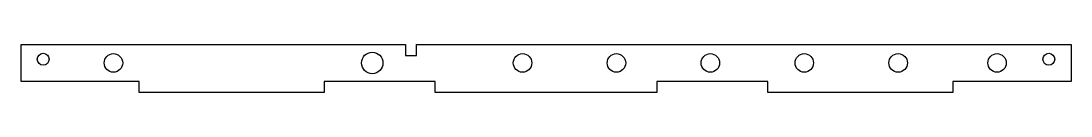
# Model space of a CAD drawing. Header units: millimetres. Extents: x 3 to 287, y 185 to 198.
import ezdxf

# ---------------------------------------------------------------- set-up
doc = ezdxf.new("R2010")
doc.units = ezdxf.units.MM
doc.layers.get('0').update_dxf_attribs({"linetype": 'CONTINUOUS'})

msp = doc.modelspace()

# ---------------------------------------------------------------- linework, layer by layer
msp.add_lwpolyline([(255, 188), (255, 185), (205, 185), (205, 188), (175, 188), (175, 185), (115, 185), (115, 188), (85, 188), (85, 185), (35, 185), (35, 188), (3, 188), (3, 198), (107, 198), (107, 195), (110, 195), (110, 198), (287, 198), (287, 188)], close=True)
for centre, radius in [((9, 194), 1.6), ((28, 193), 2.5), ((98, 193), 2.9), ((138.65, 193), 2.5), ((164.05, 193), 2.5), ((189.45, 193), 2.5), ((214.85, 193), 2.5), ((240.25, 193), 2.5), ((267, 193), 2.5), ((281, 194), 1.6)]:
    msp.add_circle(centre, radius)

doc.saveas('drawing.dxf')
